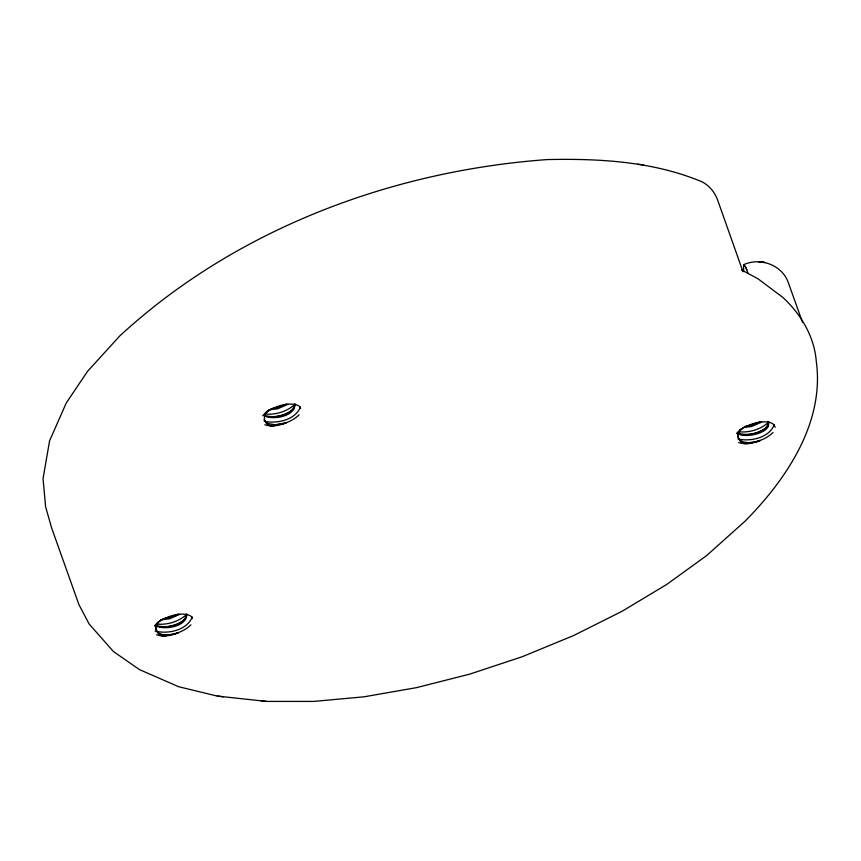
<?xml version="1.0" encoding="UTF-8"?>
<svg xmlns="http://www.w3.org/2000/svg" width="861" height="861" viewBox="0 0 861 861"><rect width="100%" height="100%" fill="white"/><g stroke="black" fill="none" stroke-linecap="round" stroke-linejoin="round"><path stroke-width="1.29" d="M743.667 271.43A352.935 167.325 -19.6 0 0 743.549 267.728L743.775 264.628C760.069 257.17 781.734 264.854 788.084 281.988L802.474 322.208M155.561 626.431C155.346 637.517 171.328 635.493 178.335 632.749C171.587 635.493 163.687 637.248 156.605 634.826M737.608 434.148C737.393 445.223 753.375 443.211 760.381 440.466C753.633 443.2 745.734 444.965 738.652 442.543M192.218 617.079C186.848 630.36 167.938 634.396 155.077 631.048M300.435 407.016C295.258 420.082 276.855 424.032 264.198 421.255M774.265 424.785C769.077 437.851 750.684 441.801 738.028 439.024M300.629 408.501L299.876 406.747A21.611 10.246 -19.6 0 0 265.941 412.817L262.939 415.745L267.297 411.214L264.876 413.441M192.412 618.553L191.659 616.799A21.611 10.246 -19.6 0 0 157.724 622.869L154.722 625.807L157.724 622.869M742.247 428.563C734.293 433.546 738.577 444.803 747.778 443.533L748.822 442.576L751.879 443.114M299.122 414.765C292.083 421.782 281.816 424.979 272.033 425.097M190.905 624.828C183.856 631.834 173.588 635.041 163.805 635.149M772.952 432.534C765.095 440.197 753.429 443.641 742.602 442.64M295.065 404.164C287.079 411.709 275.391 415.153 264.553 413.99M186.837 614.227C178.851 621.771 167.174 625.215 156.325 624.042M768.895 421.933C760.898 429.478 749.221 432.922 738.372 431.759M156.659 623.504L158.263 622.019M739.513 430.468L741.117 428.982L736.768 433.513L739.771 430.586A21.611 10.246 -19.6 0 1 773.705 424.516L775.244 427.217M269.827 409.621C260.948 414.001 263.38 427.088 273.949 425.764L275.003 424.807L286.552 422.686C279.814 425.431 271.904 427.196 264.822 424.774M161.599 619.672C152.731 624.053 155.163 637.14 165.732 635.827L166.776 634.869L169.832 635.407M293.816 409.007C286.638 414.507 277.446 417.176 268.449 417.111M185.599 619.07C178.421 624.569 169.219 627.238 160.232 627.174M768.442 426.173C761.135 432.071 751.599 434.956 742.279 434.88M287.908 404.326L277.586 408.792L268.923 409.782M179.68 614.388L169.359 618.844L160.706 619.845M761.727 422.105L751.416 426.561L742.752 427.551M286.519 403.992L278.727 407.382L270.957 408.727M178.302 614.054L170.5 617.445L162.729 618.79M760.349 421.761L752.557 425.151L744.776 426.496M282.343 424.29L283.71 423.59M174.126 634.353L175.483 633.653M756.173 442.07L757.529 441.359M759.725 422.03L746.961 426.324M271.398 425.452L270.44 425.926L269.127 424.86M163.181 635.515L162.212 635.988L160.91 634.923M745.228 443.232L744.259 443.695L742.957 442.629M283.807 405.305L274.347 408.286M175.579 615.367L166.13 618.349M743.775 264.628L745.228 266.146L747.897 272.571M743.506 266.318L744.679 266.2M743.011 271.764L717.31 199.139C714.35 191.895 709.184 185.546 702.189 181.886C653.488 161.427 599.482 158.435 547.273 159.576C391.497 170.833 235.57 229.241 119.873 335.844L87.478 371.435L66.232 403.034L49.583 440.843L43.05 478.619L45.601 506.72L51.563 527.75L78.932 604.637L89.113 623.988L113.426 651.529L139.547 669.654L178.711 686.734L217.359 696.097L266.512 701.414L313.727 701.424L364.052 696.807L416.369 687.67L469.503 674.195L522.283 656.706L573.512 635.579L622.051 611.288L666.812 584.382L706.806 555.453L745.088 521.163C786.211 479.588 824.795 422.697 816.271 361.276C814.334 336.511 800.924 314.276 783.047 297.572L757.949 278.749L741.396 269.88M263.961 419.781L267.803 423.472L278.049 425.345M637.538 164.236L643.641 164.903M217.359 696.097L223.462 696.764M261.238 700.832L266.512 701.414M160.555 634.923L162.664 635.16M739.018 433.352C749.005 436.301 766.462 433.277 768.787 421.761M265.188 415.572C275.176 418.532 292.643 415.508 294.957 403.981M156.971 625.635C166.948 628.595 184.415 625.57 186.74 614.044M738.415 433.879C745.68 438.497 773.318 432.588 767.937 421.341M264.585 416.111C273.83 419.985 294.763 416.498 295.032 404.476M156.358 626.173C165.613 630.048 186.546 626.55 186.815 614.539M746.153 442.425L747.778 443.533M272.324 424.645L273.949 425.764M164.107 634.708L165.732 635.827M745.981 267.76L746.853 269.859M763.459 262.293L758.778 261.798L764.74 262.508L763.459 262.293"/></g></svg>
